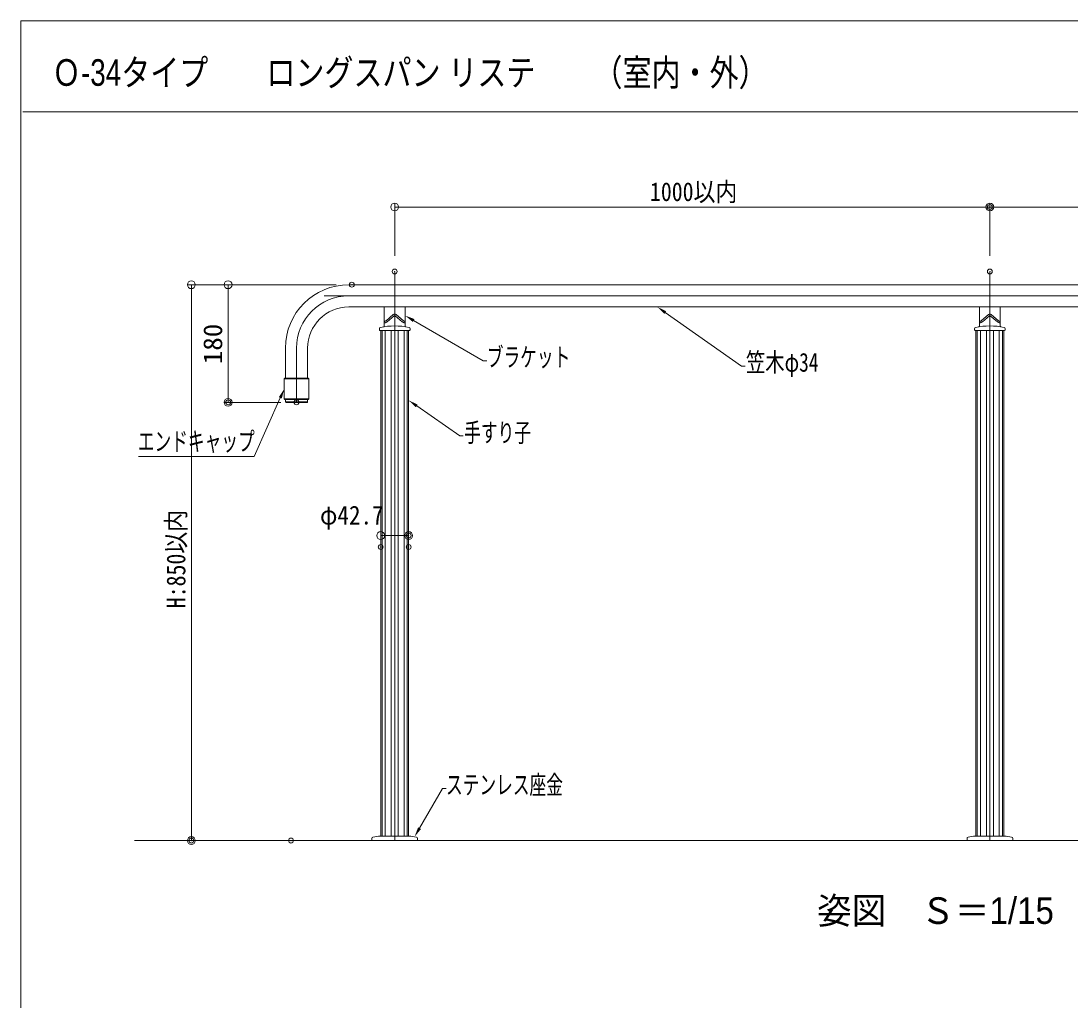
# Model space of a CAD drawing. Units: millimetres, scale not verified, with parts at other scales. Extents: x -1000 to 1000, y -693 to 692.
# Drawn here: x -1000 to -465, y 193 to 692 of the extents above; entities that cross this region are included whole.
import ezdxf
from ezdxf.enums import TextEntityAlignment as Align

# ---------------------------------------------------------------- set-up
doc = ezdxf.new("R2010")
doc.units = ezdxf.units.MM
doc.header["$LTSCALE"] = 5
doc.header["$PDMODE"] = 32
doc.header["$PDSIZE"] = 2.5
doc.layers.add('0-0_moji', color=2, linetype='Continuous')
for name, color, linetype, lineweight in [('0-1_zumenwaku', 6, 'Continuous', 9), ('0-2_1', 3, 'Continuous', 9), ('0-3_center', 5, 'Continuous', 9), ('0-4_5', 1, 'Continuous', 9), ('0-5_0', 1, 'Continuous', 9), ('0-6_DEFPOINTS', 7, 'Continuous', 9), ('0-7_2', 4, 'Continuous', 9), ('1-1_sunpou', 1, 'Continuous', 9)]:
    doc.layers.add(name, color=color, linetype=linetype, lineweight=lineweight)
doc.styles.add('ＭＳ ゴシック', font='')
doc.styles.add('ＭＳ Ｐゴシック', font='')
doc.styles.get('ＭＳ ゴシック').set_extended_font_data('MS Gothic')
doc.styles.get('ＭＳ Ｐゴシック').set_extended_font_data('MS PGothic')

# ---------------------------------------------------------------- blocks, each defined once
blk = doc.blocks.new('_ORIGIN')
at = {"layer": '0-5_0'}
blk.add_line((0, 0), (-5, 0), dxfattribs=at)
blk.add_circle((0, 0), 2.5, dxfattribs=at)
blk = doc.blocks.new('MLeader22')
at = {"layer": '1-1_sunpou'}
blk.add_lwpolyline([(-798.611, 496.124), (-776.654, 480.853), (-774.856, 480.853)], dxfattribs=at)
at = {"layer": '1-1_sunpou', "color": 11}
blk.add_solid([(-799.086, 495.44), (-798.136, 496.807), (-802.711, 498.975)], dxfattribs=at)
at = {"layer": '1-1_sunpou', "color": 2, "style": 'ＭＳ ゴシック', "width": 0.65}
blk.add_text('手すり子', height=9.604, dxfattribs=at).set_placement((-774.406, 474.865), align=Align.BOTTOM_LEFT)
blk = doc.blocks.new('MLeader23')
at = {"layer": '1-1_sunpou'}
blk.add_lwpolyline([(-671.906, 543.716), (-633.015, 516.469), (-631.217, 516.469)], dxfattribs=at)
at = {"layer": '1-1_sunpou', "color": 11}
blk.add_solid([(-672.384, 543.034), (-671.428, 544.397), (-675.996, 546.581)], dxfattribs=at)
at = {"layer": '1-1_sunpou', "color": 2, "style": 'ＭＳ ゴシック', "width": 0.75}
blk.add_text('笠木φ34', height=9.61, dxfattribs=at).set_placement((-630.768, 510.676), align=Align.BOTTOM_LEFT)
blk = doc.blocks.new('MLeader24')
at = {"layer": '1-1_sunpou'}
blk.add_lwpolyline([(-800.167, 539.671), (-764.688, 519.187), (-762.89, 519.187)], dxfattribs=at)
at = {"layer": '1-1_sunpou', "color": 11}
blk.add_solid([(-800.583, 538.95), (-799.751, 540.392), (-804.492, 542.168)], dxfattribs=at)
at = {"layer": '1-1_sunpou', "color": 2, "style": 'ＭＳ ゴシック', "width": 0.65}
blk.add_text('ブラケット', height=9.604, dxfattribs=at).set_placement((-762.884, 513.343), align=Align.BOTTOM_LEFT)
blk = doc.blocks.new('MLeader25')
at = {"layer": '1-1_sunpou'}
blk.add_lwpolyline([(-797.158, 280.898), (-785.422, 301.224), (-783.625, 301.224)], dxfattribs=at)
at = {"layer": '1-1_sunpou', "color": 11}
blk.add_solid([(-796.437, 280.482), (-797.879, 281.314), (-799.655, 276.573)], dxfattribs=at)
at = {"layer": '1-1_sunpou', "color": 2, "style": 'ＭＳ ゴシック', "width": 0.65}
blk.add_text('ステンレス座金', height=9.604, dxfattribs=at).set_placement((-783.655, 295.381), align=Align.BOTTOM_LEFT)
blk = doc.blocks.new('MLeader26')
at = {"layer": '1-1_sunpou'}
blk.add_line((-883.309, 470.383), (-940.362, 470.383), dxfattribs=at)
blk.add_lwpolyline([(-868.119, 500.295), (-881.511, 470.383), (-883.309, 470.383)], dxfattribs=at)
at = {"layer": '1-1_sunpou', "color": 11}
blk.add_solid([(-868.879, 500.635), (-867.359, 499.955), (-866.078, 504.853)], dxfattribs=at)
at = {"layer": '1-1_sunpou', "color": 2, "style": 'ＭＳ ゴシック', "width": 0.65}
blk.add_text('エンドキャップ', height=9.604, dxfattribs=at).set_placement((-940.75, 470.387), align=Align.BOTTOM_LEFT)

msp = doc.modelspace()

# ---------------------------------------------------------------- linework, layer by layer
at = {"layer": '0-1_zumenwaku'}
msp.add_line((-999.276, 646.007), (644.724, 646.007), dxfattribs=at)
msp.add_lwpolyline([(-1000.276, -692.684), (999.724, -692.684), (999.724, 692.316), (-1000.276, 692.316)], close=True, dxfattribs=at)
at = {"layer": '0-2_1'}
for p, q in [((-833.2, 557.901), (-137.161, 557.901)), ((-833.2, 546.581), (-137.161, 546.581)), ((-815.147, 546.55), (-815.147, 536.77)), ((-804.492, 546.55), (-804.492, 536.77)), ((-511.797, 546.55), (-511.797, 536.77)), ((-501.143, 546.55), (-501.143, 536.77)), ((-814.231, 539.577), (-810.526, 542.686)), ((-813.648, 539.066), (-810.033, 542.1)), ((-805.991, 539.066), (-809.605, 542.1)), ((-805.408, 539.577), (-809.113, 542.686)), ((-510.882, 539.577), (-507.177, 542.686)), ((-510.299, 539.066), (-506.684, 542.1)), ((-502.641, 539.066), (-506.256, 542.1)), ((-502.059, 539.577), (-505.764, 542.686)), ((-817.644, 534.919), (-817.644, 535.456)), ((-817.644, 534.919), (-817.644, 535.456)), ((-801.995, 534.919), (-801.995, 535.456)), ((-801.995, 534.919), (-801.995, 535.456)), ((-514.294, 534.919), (-514.294, 535.456)), ((-514.294, 534.919), (-514.294, 535.456)), ((-498.646, 534.919), (-498.646, 535.456)), ((-498.646, 534.919), (-498.646, 535.456)), ((-817.311, 534.586), (-802.328, 534.586)), ((-816.928, 534.586), (-816.928, 276.886)), ((-802.711, 534.586), (-802.711, 276.886)), ((-513.962, 534.586), (-498.979, 534.586)), ((-513.579, 534.586), (-513.579, 276.886)), ((-499.362, 534.586), (-499.362, 276.886)), ((-865.495, 525.606), (-865.495, 510.264)), ((-854.175, 510.264), (-854.175, 525.606)), ((-866.078, 509.931), (-866.078, 499.776)), ((-853.926, 510.264), (-865.745, 510.264)), ((-853.593, 499.776), (-853.593, 509.931)), ((-865.745, 499.443), (-853.926, 499.443)), ((-865.495, 498.278), (-865.495, 499.443)), ((-854.508, 497.945), (-865.162, 497.945)), ((-854.175, 499.443), (-854.175, 498.278)), ((-821.472, 275.703), (-821.472, 274.598)), ((-817.144, 276.886), (-802.495, 276.886)), ((-798.166, 275.703), (-798.166, 274.598)), ((-518.123, 275.703), (-518.123, 274.598)), ((-513.795, 276.886), (-499.146, 276.886)), ((-494.817, 275.703), (-494.817, 274.598))]:
    msp.add_line(p, q, dxfattribs=at)
at = {"layer": '0-2_1', "color": 4}
for p, q in [((-866.078, 509.931), (-853.593, 509.931)), ((-853.593, 499.776), (-866.078, 499.776)), ((-865.495, 498.278), (-854.175, 498.278))]:
    msp.add_line(p, q, dxfattribs=at)
at = {"layer": '0-2_1'}
for points in [[(-814.924, 539.209), (-814.944, 539.206), (-814.964, 539.202), (-814.984, 539.2), (-815.004, 539.197), (-815.024, 539.194), (-815.045, 539.192), (-815.065, 539.189), (-815.085, 539.187), (-815.106, 539.185), (-815.126, 539.183), (-815.147, 539.181), (-815.147, 539.181)], [(-814.789, 538.501), (-814.821, 538.496), (-814.853, 538.492), (-814.885, 538.488), (-814.918, 538.485), (-814.95, 538.482), (-814.983, 538.48), (-815.015, 538.478), (-815.048, 538.476), (-815.081, 538.475), (-815.114, 538.474), (-815.147, 538.472)], [(-814.231, 539.577), (-814.248, 539.565), (-814.264, 539.552), (-814.281, 539.54), (-814.298, 539.527), (-814.314, 539.515), (-814.331, 539.502), (-814.348, 539.49), (-814.365, 539.478), (-814.382, 539.466), (-814.399, 539.454), (-814.415, 539.442), (-814.432, 539.43), (-814.449, 539.419), (-814.467, 539.407), (-814.484, 539.396), (-814.501, 539.385), (-814.518, 539.374), (-814.536, 539.364), (-814.553, 539.353), (-814.57, 539.343), (-814.588, 539.333), (-814.606, 539.323), (-814.624, 539.314), (-814.641, 539.305), (-814.659, 539.296), (-814.677, 539.287), (-814.696, 539.279), (-814.714, 539.271), (-814.732, 539.264), (-814.751, 539.257), (-814.77, 539.25), (-814.789, 539.243), (-814.808, 539.237), (-814.827, 539.232), (-814.846, 539.226), (-814.865, 539.222), (-814.885, 539.217), (-814.905, 539.213), (-814.924, 539.209)], [(-813.648, 539.066), (-813.676, 539.047), (-813.704, 539.028), (-813.732, 539.009), (-813.76, 538.99), (-813.789, 538.972), (-813.817, 538.953), (-813.845, 538.934), (-813.873, 538.916), (-813.901, 538.897), (-813.929, 538.879), (-813.958, 538.861), (-813.986, 538.843), (-814.015, 538.826), (-814.043, 538.808), (-814.072, 538.791), (-814.1, 538.774), (-814.129, 538.758), (-814.158, 538.741), (-814.187, 538.725), (-814.216, 538.71), (-814.245, 538.695), (-814.274, 538.68), (-814.303, 538.665), (-814.332, 538.651), (-814.362, 538.637), (-814.391, 538.624), (-814.421, 538.612), (-814.451, 538.599), (-814.481, 538.587), (-814.511, 538.576), (-814.541, 538.566), (-814.572, 538.555), (-814.602, 538.546), (-814.633, 538.537), (-814.664, 538.528), (-814.695, 538.521), (-814.726, 538.514), (-814.758, 538.507), (-814.789, 538.501)], [(-805.991, 539.066), (-805.963, 539.047), (-805.934, 539.028), (-805.906, 539.009), (-805.878, 538.99), (-805.85, 538.972), (-805.822, 538.953), (-805.794, 538.934), (-805.766, 538.916), (-805.738, 538.897), (-805.709, 538.879), (-805.681, 538.861), (-805.653, 538.843), (-805.624, 538.826), (-805.596, 538.808), (-805.567, 538.791), (-805.539, 538.774), (-805.51, 538.758), (-805.481, 538.741), (-805.452, 538.725), (-805.423, 538.71), (-805.394, 538.695), (-805.365, 538.68), (-805.336, 538.665), (-805.306, 538.651), (-805.277, 538.637), (-805.247, 538.624), (-805.218, 538.612), (-805.188, 538.599), (-805.158, 538.587), (-805.128, 538.576), (-805.097, 538.566), (-805.067, 538.555), (-805.036, 538.546), (-805.006, 538.537), (-804.975, 538.528), (-804.944, 538.521), (-804.912, 538.514), (-804.881, 538.507), (-804.849, 538.501)], [(-805.408, 539.577), (-805.391, 539.565), (-805.375, 539.552), (-805.358, 539.54), (-805.341, 539.527), (-805.324, 539.515), (-805.308, 539.502), (-805.291, 539.49), (-805.274, 539.478), (-805.257, 539.466), (-805.24, 539.454), (-805.223, 539.442), (-805.206, 539.43), (-805.189, 539.419), (-805.172, 539.407), (-805.155, 539.396), (-805.138, 539.385), (-805.121, 539.374), (-805.103, 539.364), (-805.086, 539.353), (-805.068, 539.343), (-805.051, 539.333), (-805.033, 539.323), (-805.015, 539.314), (-804.997, 539.305), (-804.979, 539.296), (-804.961, 539.287), (-804.943, 539.279), (-804.925, 539.271), (-804.906, 539.264), (-804.888, 539.257), (-804.869, 539.25), (-804.85, 539.243), (-804.831, 539.237), (-804.812, 539.232), (-804.793, 539.226), (-804.774, 539.222), (-804.754, 539.217), (-804.734, 539.213), (-804.715, 539.209)], [(-804.849, 538.501), (-804.818, 538.496), (-804.786, 538.492), (-804.753, 538.488), (-804.721, 538.485), (-804.689, 538.482), (-804.656, 538.48), (-804.623, 538.478), (-804.591, 538.476), (-804.558, 538.475), (-804.525, 538.474), (-804.492, 538.472), (-804.492, 538.472)], [(-804.715, 539.209), (-804.695, 539.206), (-804.675, 539.202), (-804.655, 539.2), (-804.635, 539.197), (-804.614, 539.194), (-804.594, 539.192), (-804.574, 539.189), (-804.553, 539.187), (-804.533, 539.185), (-804.513, 539.183), (-804.492, 539.181), (-804.492, 539.181)], [(-511.575, 539.209), (-511.595, 539.206), (-511.615, 539.202), (-511.635, 539.2), (-511.655, 539.197), (-511.675, 539.194), (-511.696, 539.192), (-511.716, 539.189), (-511.736, 539.187), (-511.757, 539.185), (-511.777, 539.183), (-511.797, 539.181), (-511.797, 539.181)], [(-511.44, 538.501), (-511.472, 538.496), (-511.504, 538.492), (-511.536, 538.488), (-511.569, 538.485), (-511.601, 538.482), (-511.634, 538.48), (-511.666, 538.478), (-511.699, 538.476), (-511.732, 538.475), (-511.765, 538.474), (-511.797, 538.472), (-511.797, 538.472)], [(-510.882, 539.577), (-510.899, 539.565), (-510.915, 539.552), (-510.932, 539.54), (-510.949, 539.527), (-510.965, 539.515), (-510.982, 539.502), (-510.999, 539.49), (-511.016, 539.478), (-511.033, 539.466), (-511.049, 539.454), (-511.066, 539.442), (-511.083, 539.43), (-511.1, 539.419), (-511.117, 539.407), (-511.135, 539.396), (-511.152, 539.385), (-511.169, 539.374), (-511.186, 539.364), (-511.204, 539.353), (-511.221, 539.343), (-511.239, 539.333), (-511.257, 539.323), (-511.274, 539.314), (-511.292, 539.305), (-511.31, 539.296), (-511.328, 539.287), (-511.347, 539.279), (-511.365, 539.271), (-511.383, 539.264), (-511.402, 539.257), (-511.421, 539.25), (-511.439, 539.243), (-511.458, 539.237), (-511.478, 539.232), (-511.497, 539.226), (-511.516, 539.222), (-511.536, 539.217), (-511.555, 539.213), (-511.575, 539.209)], [(-510.299, 539.066), (-510.327, 539.047), (-510.355, 539.028), (-510.383, 539.009), (-510.411, 538.99), (-510.439, 538.972), (-510.468, 538.953), (-510.496, 538.934), (-510.524, 538.916), (-510.552, 538.897), (-510.58, 538.879), (-510.609, 538.861), (-510.637, 538.843), (-510.665, 538.826), (-510.694, 538.808), (-510.723, 538.791), (-510.751, 538.774), (-510.78, 538.758), (-510.809, 538.741), (-510.837, 538.725), (-510.866, 538.71), (-510.895, 538.695), (-510.925, 538.68), (-510.954, 538.665), (-510.983, 538.651), (-511.013, 538.637), (-511.042, 538.624), (-511.072, 538.612), (-511.102, 538.599), (-511.132, 538.587), (-511.162, 538.576), (-511.192, 538.566), (-511.223, 538.555), (-511.253, 538.546), (-511.284, 538.537), (-511.315, 538.528), (-511.346, 538.521), (-511.377, 538.514), (-511.409, 538.507), (-511.44, 538.501)], [(-502.641, 539.066), (-502.613, 539.047), (-502.585, 539.028), (-502.557, 539.009), (-502.529, 538.99), (-502.501, 538.972), (-502.473, 538.953), (-502.445, 538.934), (-502.417, 538.916), (-502.389, 538.897), (-502.36, 538.879), (-502.332, 538.861), (-502.304, 538.843), (-502.275, 538.826), (-502.247, 538.808), (-502.218, 538.791), (-502.19, 538.774), (-502.161, 538.758), (-502.132, 538.741), (-502.103, 538.725), (-502.074, 538.71), (-502.045, 538.695), (-502.016, 538.68), (-501.987, 538.665), (-501.957, 538.651), (-501.928, 538.637), (-501.898, 538.624), (-501.869, 538.612), (-501.839, 538.599), (-501.809, 538.587), (-501.779, 538.576), (-501.748, 538.566), (-501.718, 538.555), (-501.687, 538.546), (-501.657, 538.537), (-501.626, 538.528), (-501.595, 538.521), (-501.563, 538.514), (-501.532, 538.507), (-501.5, 538.501)], [(-502.059, 539.577), (-502.042, 539.565), (-502.025, 539.552), (-502.009, 539.54), (-501.992, 539.527), (-501.975, 539.515), (-501.959, 539.502), (-501.942, 539.49), (-501.925, 539.478), (-501.908, 539.466), (-501.891, 539.454), (-501.874, 539.442), (-501.857, 539.43), (-501.84, 539.419), (-501.823, 539.407), (-501.806, 539.396), (-501.789, 539.385), (-501.772, 539.374), (-501.754, 539.364), (-501.737, 539.353), (-501.719, 539.343), (-501.702, 539.333), (-501.684, 539.323), (-501.666, 539.314), (-501.648, 539.305), (-501.63, 539.296), (-501.612, 539.287), (-501.594, 539.279), (-501.576, 539.271), (-501.557, 539.264), (-501.539, 539.257), (-501.52, 539.25), (-501.501, 539.243), (-501.482, 539.237), (-501.463, 539.232), (-501.444, 539.226), (-501.424, 539.222), (-501.405, 539.217), (-501.385, 539.213), (-501.365, 539.209)], [(-501.5, 538.501), (-501.468, 538.496), (-501.437, 538.492), (-501.404, 538.488), (-501.372, 538.485), (-501.34, 538.482), (-501.307, 538.48), (-501.274, 538.478), (-501.242, 538.476), (-501.209, 538.475), (-501.176, 538.474), (-501.143, 538.472)], [(-501.365, 539.209), (-501.346, 539.206), (-501.326, 539.202), (-501.306, 539.2), (-501.285, 539.197), (-501.265, 539.194), (-501.245, 539.192), (-501.225, 539.189), (-501.204, 539.187), (-501.184, 539.185), (-501.164, 539.183), (-501.143, 539.181), (-501.143, 539.181)]]:
    msp.add_lwpolyline(points, dxfattribs=at)
for centre, radius, start, end in [((-833.2, 525.606), 32.295, 90, 180), ((-833.2, 525.606), 20.975, 90, 180), ((-809.819, 541.845), 1.099, 50, 130), ((-809.819, 541.845), 0.333, 50, 130), ((-506.47, 541.845), 1.099, 50, 130), ((-506.47, 541.845), 0.333, 50, 130), ((-816.978, 535.456), 0.666, 102.67308, 180), ((-816.978, 535.456), 0.666, 102.67308, 180), ((-809.819, 503.623), 33.294, 77.32692, 102.67308), ((-815.479, 536.77), 0.333, 279.68997, 0), ((-804.159, 536.77), 0.333, 180, 260.31003), ((-802.661, 535.456), 0.666, 360, 77.32692), ((-802.661, 535.456), 0.666, 360, 77.32692), ((-513.629, 535.456), 0.666, 102.67308, 180), ((-513.629, 535.456), 0.666, 102.67308, 180), ((-506.47, 503.623), 33.294, 77.32692, 102.67308), ((-512.13, 536.77), 0.333, 279.68997, 0), ((-500.81, 536.77), 0.333, 180, 260.31003), ((-499.312, 535.456), 0.666, 360, 77.32692), ((-499.312, 535.456), 0.666, 360, 77.32692), ((-817.311, 534.919), 0.333, 180, 270), ((-802.328, 534.919), 0.333, 270, 0), ((-513.962, 534.919), 0.333, 180, 270), ((-498.979, 534.919), 0.333, 270, 0), ((-865.745, 509.931), 0.333, 90, 180), ((-853.926, 509.931), 0.333, 0, 90), ((-865.745, 499.776), 0.333, 180, 270), ((-865.162, 498.278), 0.333, 180, 270), ((-854.508, 498.278), 0.333, 270, 0), ((-853.926, 499.776), 0.333, 270, 0), ((-820.807, 275.703), 0.666, 99.59407, 180), ((-809.819, 210.702), 66.589, 96.31532, 99.59407), ((-809.819, 210.702), 66.589, 80.40593, 83.68468), ((-798.832, 275.703), 0.666, 0, 80.40593), ((-517.457, 275.703), 0.666, 99.59407, 180), ((-506.47, 210.702), 66.589, 96.31532, 99.59407), ((-506.47, 210.702), 66.589, 80.40593, 83.68468), ((-495.483, 275.703), 0.666, 0, 80.40593)]:
    msp.add_arc(centre, radius, start, end, dxfattribs=at)
at = {"layer": '0-3_center'}
for p, q in [((-809.819, 564.623), (-809.819, 274.598)), ((-506.47, 564.623), (-506.47, 274.598)), ((-845.761, 552.241), (-137.161, 552.241)), ((-859.835, 497.945), (-859.835, 525.606))]:
    msp.add_line(p, q, dxfattribs=at)
msp.add_arc((-833.2, 525.606), 26.636, 90, 180, dxfattribs=at)
at = {"layer": '0-4_5'}
msp.add_line((-942.444, 274.598), (-137.138, 274.598), dxfattribs=at)
at = {"layer": '0-5_0'}
for p, q in [((-816.928, 432.221), (-816.928, 432.055)), ((-812.928, 430.055), (-806.711, 430.055)), ((-802.711, 432.221), (-802.711, 432.055))]:
    msp.add_line(p, q, dxfattribs=at)
at = {"layer": '0-6_DEFPOINTS'}
for p in [(-506.47, 597.492), (-809.819, 564.623), (-506.47, 564.623), (-506.47, 564.623), (-831.649, 557.901), (-894.728, 497.945), (-859.835, 497.945), (-802.711, 430.055), (-816.928, 424.221), (-802.711, 424.221), (-913.454, 274.598), (-862.679, 274.598)]:
    msp.add_point(p, dxfattribs=at)
at = {"layer": '0-7_2'}
for p, q in [((-816.262, 534.586), (-816.262, 276.886)), ((-814.597, 534.586), (-814.597, 276.886)), ((-811.601, 534.586), (-811.601, 276.886)), ((-808.038, 534.586), (-808.038, 276.886)), ((-805.042, 534.586), (-805.042, 276.886)), ((-803.377, 534.586), (-803.377, 276.886)), ((-512.913, 534.586), (-512.913, 276.886)), ((-511.248, 534.586), (-511.248, 276.886)), ((-508.252, 534.586), (-508.252, 276.886)), ((-504.689, 534.586), (-504.689, 276.886)), ((-501.693, 534.586), (-501.693, 276.886)), ((-500.028, 534.586), (-500.028, 276.886))]:
    msp.add_line(p, q, dxfattribs=at)
at = {"layer": '1-1_sunpou'}
for p, q in [((-809.819, 572.623), (-809.819, 599.492)), ((-506.47, 572.623), (-506.47, 599.492)), ((-506.47, 572.623), (-506.47, 599.492)), ((-805.819, 597.492), (-510.47, 597.492)), ((-502.47, 597.492), (-207.121, 597.492)), ((-839.649, 557.901), (-915.454, 557.901)), ((-839.649, 557.901), (-896.728, 557.901)), ((-913.454, 553.901), (-913.454, 278.598)), ((-894.728, 553.901), (-894.728, 501.945)), ((-867.835, 497.945), (-896.728, 497.945)), ((-870.679, 274.598), (-915.454, 274.598))]:
    msp.add_line(p, q, dxfattribs=at)

# ---------------------------------------------------------------- block references
at = {"layer": '0-5_0', "xscale": 0.8, "yscale": 0.8, "rotation": 180}
msp.add_blockref('_ORIGIN', (-816.928, 430.055), dxfattribs=at)
at = {"layer": '0-5_0', "xscale": 0.8, "yscale": 0.8}
msp.add_blockref('_ORIGIN', (-802.711, 430.055), dxfattribs=at)
at = {"layer": '1-1_sunpou', "xscale": 0.8, "yscale": 0.8}
for p, rotation in [((-809.819, 597.492), 180), ((-506.47, 597.492), 180), ((-913.454, 557.901), 90), ((-894.728, 557.901), 90), ((-894.728, 497.945), 270), ((-913.454, 274.598), 270)]:
    msp.add_blockref('_ORIGIN', p, dxfattribs=dict(at, rotation=rotation))
msp.add_blockref('_ORIGIN', (-506.47, 597.492), dxfattribs=at)
at = {"layer": '1-1_sunpou'}
for name in ['MLeader23', 'MLeader24', 'MLeader26', 'MLeader22', 'MLeader25']:
    msp.add_blockref(name, (0, 0), dxfattribs=at)

# ---------------------------------------------------------------- texts
at = {"layer": '0-0_moji', "style": 'ＭＳ Ｐゴシック'}
for s, width, p in [('Ｏ-34タイプ\u3000\u3000ロングスパン リステ\u3000\u3000（室内・外）', 0.8, (-984.512, 655.218)), ('姿図\u3000Ｓ＝1/15', 0.95, (-594.504, 228.051))]:
    msp.add_text(s, height=13.56, dxfattribs=dict(at, width=width)).set_placement(p, align=Align.BOTTOM_LEFT)
at = {"layer": '0-5_0', "color": 2, "style": 'ＭＳ ゴシック', "width": 0.9}
msp.add_text('φ42.7', height=9.604, dxfattribs=at).set_placement((-847.92, 432.801), align=Align.BOTTOM_LEFT)
at = {"layer": '1-1_sunpou', "color": 2, "style": 'ＭＳ ゴシック', "width": 0.85}
msp.add_text('1000以内', height=9.604, dxfattribs=at).set_placement((-679.712, 597.641), align=Align.BOTTOM_LEFT)
at = {"layer": '1-1_sunpou', "color": 2, "style": 'ＭＳ ゴシック'}
for s, height, width, p in [('180', 9.604, 1.05, (-894.878, 517.423)), ('H:850以内', 9.621, 0.85, (-913.604, 393.016))]:
    msp.add_text(s, height=height, rotation=90, dxfattribs=dict(at, width=width)).set_placement(p, align=Align.BOTTOM_LEFT)

doc.saveas('drawing.dxf')
